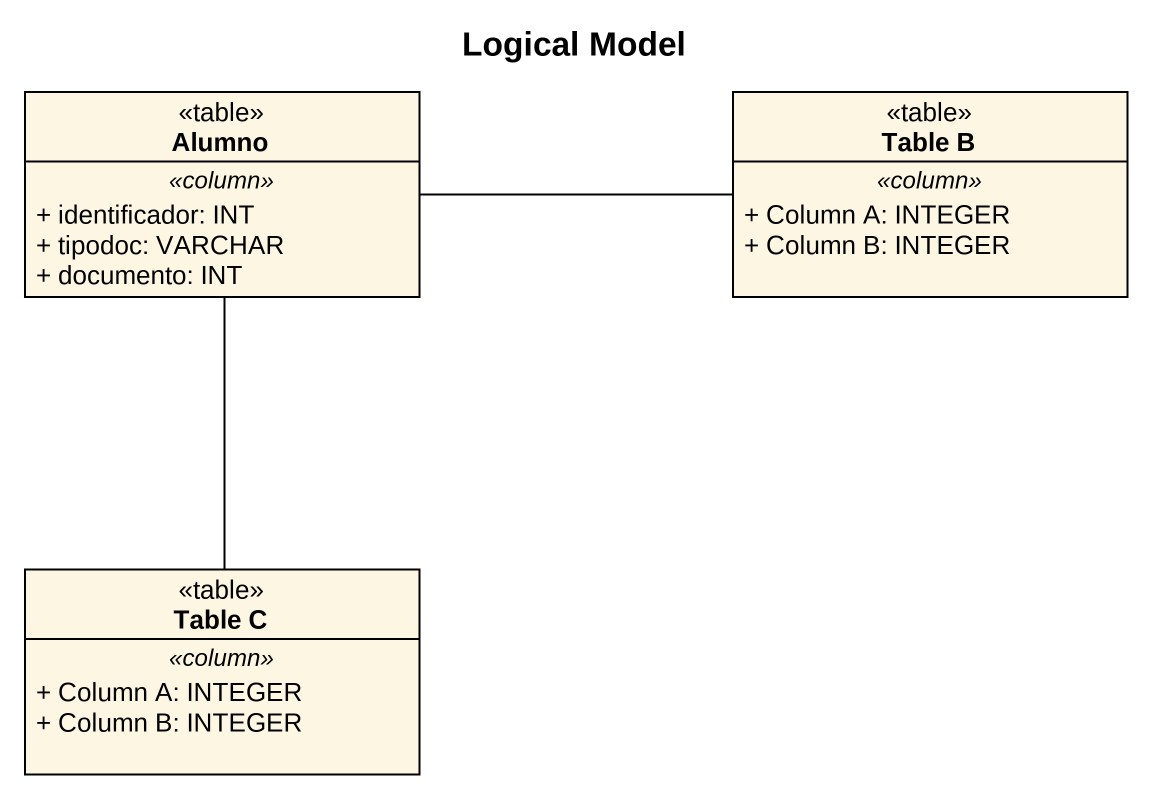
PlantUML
@startuml
title Logical Model
hide circle
hide empty members
skinparam classAttributeIconSize 0
class Alumno <<table>> {
  .. <<column>> ..
  + identificador: INT
  + tipodoc: VARCHAR
  + documento: INT
}
class "Table B" as Table_B <<table>> {
  .. <<column>> ..
  + Column A: INTEGER
  + Column B: INTEGER
}
class "Table C" as Table_C <<table>> {
  .. <<column>> ..
  + Column A: INTEGER
  + Column B: INTEGER
}
Alumno -right- Table_B
Alumno -- Table_C
@enduml
